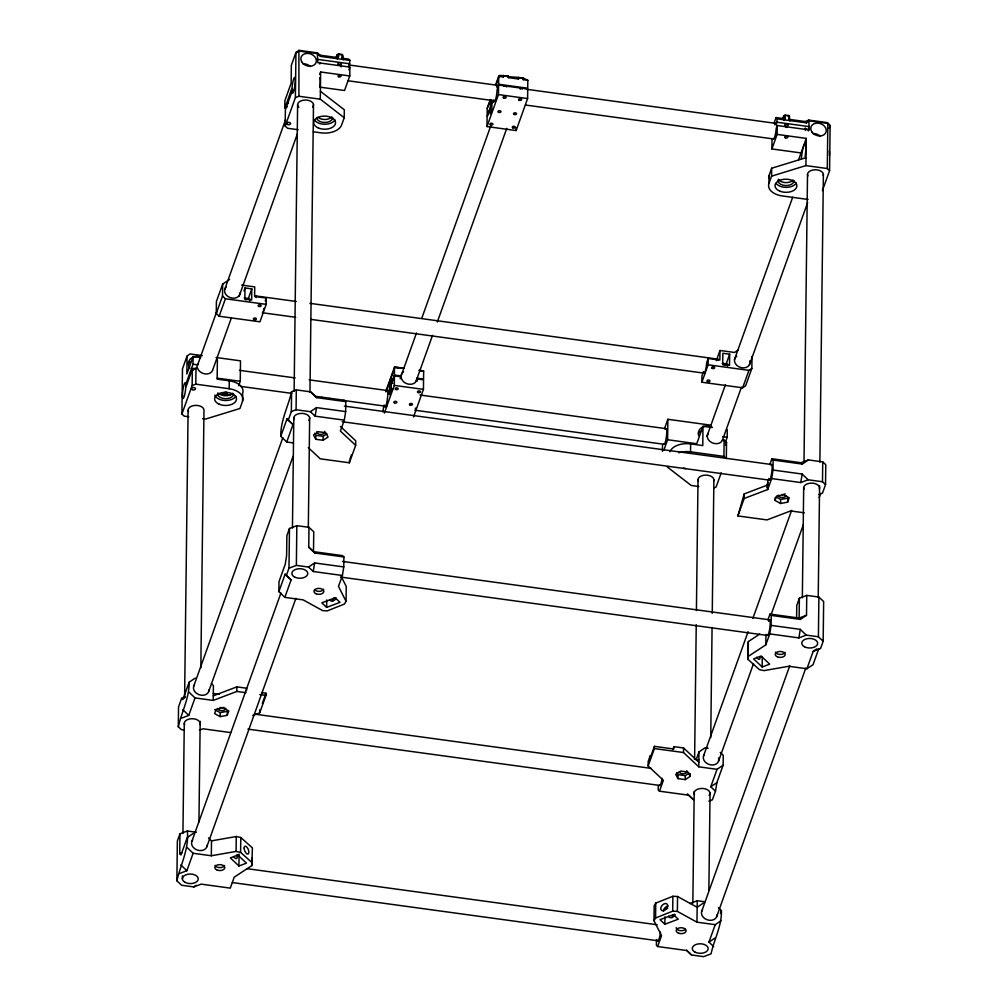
<?xml version="1.0" encoding="UTF-8"?>
<svg xmlns="http://www.w3.org/2000/svg" width="1007" height="1007" viewBox="0 0 1007 1007"><rect width="100%" height="100%" fill="white"/><g stroke="black" fill="none" stroke-linecap="round" stroke-linejoin="round"><path stroke-width="1.5" d="M188.787 416.76L184.205 416.143L181.927 413.99L182.468 368.877L187.063 356.075L190.008 353.935L202.256 355.609M184.218 730.012L181.348 729.622L178.302 726.764L178.541 706.901L181.625 698.317L185.313 696.92M208.499 837.962L211.508 840.858L236.267 836.515L240.786 837.509L252.392 847.869L251.888 865.567L234.203 877.185L230.288 888.124L201.148 884.133L193.785 886.915L181.638 885.254L176.88 880.785L177.358 841.072L179.963 833.796L187.34 830.989L196.441 832.235M193.357 833.406L187.226 837.534L180.97 854.993L179.724 853.659L179.963 833.796M187.063 356.075L186.849 373.987L193.105 356.541L200.695 357.586M182.38 878.985L182.418 875.838M182.934 833.368L184.281 723.265M184.596 698.09L188.108 410.227M181.927 413.99L192.148 385.492L192.337 369.279L197.599 368.159A7.943 6.218 19.7 0 0 205.05 373.899A7.943 6.218 19.7 0 0 212.615 370.211M176.88 880.785C180.731 864.207 189.228 848.486 187.34 830.989M178.302 726.764C181.675 711.848 189.492 697.675 189.127 682.205L195.257 678.076M192.337 369.279L186.081 386.726L186.119 383.428L193.004 364.232L193.105 356.541M192.148 385.492L195.799 384.171L196 367.933M198.945 822.002L200.179 721.327M200.834 667.855L203.98 409.874A7.943 4.771 0.7 0 0 194.615 405.431A7.943 4.771 0.7 0 0 188.485 411.536M241.63 285.094L254.733 286.882L254.62 296.473L266.276 298.059L266.2 304.366L259.944 321.812L219.148 316.236L216.266 313.454L216.404 301.534L222.673 284.087L229.533 279.455M187.101 847.504L193.117 853.269L211.319 855.761L211.508 840.858M189.001 692.174L195.006 697.927L213.22 700.419L213.408 685.528L211.394 683.589M217.386 359.864L217.147 379.148L229.294 380.81A17.383 10.435 0.7 0 1 242.637 393.309L242.536 401.239L239.93 408.502L205.579 419.063L202.52 418.648M216.266 313.454L222.522 296.008L222.673 284.087M220.143 716.619L214.617 713.573L216.178 709.218L223.277 707.896L228.803 710.942L227.242 715.31L220.143 716.619L220.193 712.654L214.667 709.608M242.536 401.239A17.383 10.435 0.7 0 0 229.193 388.74L229.294 380.81M227.242 715.31L227.292 711.332L220.193 712.654M238.697 385.656L240.258 381.301L240.509 360.846L216.027 357.498M213.22 700.419L236.821 691.444L236.872 686.875L246.589 688.209L246.551 690.588M252.216 862.76L240.61 852.4L236.091 851.406L236.267 836.515M244.991 287.939L244.865 299.054L251.662 299.985L251.8 288.871L244.991 287.939L243.958 290.847M238.936 865.995L230.351 857.888L237.866 855.044L246.451 863.15L238.936 865.995L239.074 854.074M240.61 852.4L240.786 837.509M249.635 300.778L249.66 298.651L244.223 297.908M251.888 865.567L251.977 858.128M252.757 715.524L259.693 712.88L259.73 709.834M259.693 712.88L265.961 695.434L265.986 693.244L261.505 692.627M278.876 591.613L279.002 581.643L285.258 564.197L286.617 555.6L286.869 535.737L289.475 528.474L296.838 525.667L308.985 527.328L313.756 531.784L313.504 551.647L314.75 552.981L343.89 556.959L343.765 566.928L342.405 575.488L338.49 586.401L346.056 601.33L344.47 604.024L327.351 610.859L322.681 610.632L303.094 599.857L284.843 597.365L278.876 591.613L285.132 574.166L291.099 579.919L284.843 597.365M292.823 442.866L286.731 442.023L280.777 436.283C280.424 420.8 288.203 406.601 291.589 391.685L296.31 389.885L310.634 391.849L316.651 397.639L345.791 401.629L345.665 411.599L344.306 420.158L340.391 431.059L355.647 445.346L349.391 462.792L320.251 458.814L308.268 447.586M298.198 129.727L287.574 128.267L285.17 126.114L285.371 109.901L291.627 92.455L291.665 89.145L284.78 108.341L284.88 100.65L291.136 83.203L291.35 65.291L295.945 52.49L298.89 50.35L317.343 52.88L320.818 56.455L349.958 60.433L348.913 66.575M291.099 579.919L286.378 575.45L288.984 568.187L289.475 528.474M286.731 442.023L292.999 424.576L288.279 420.12L291.35 411.548L291.589 391.685M285.17 126.114L295.391 97.616L295.945 52.49L299.482 51.143L317.935 53.673L320.818 56.455L317.343 52.88L317.822 62.698L349.87 67.091L349.769 75.966L344.545 90.504L320.012 87.156M292.445 528.046L293.792 417.93M294.12 391.194L297.606 104.904M295.391 97.616L298.928 96.269L298.89 50.35M291.35 411.548L296.071 409.748L296.31 389.885M288.984 568.187L296.36 565.38L296.838 525.667M308.318 527.681L309.665 417.578M309.967 392.403L313.492 104.539M314.75 552.981L308.746 547.179L308.985 527.328M315.783 439.291L313.492 435.011L318.502 431.726L325.79 432.72L328.081 437L323.071 440.286L315.783 439.291L315.833 435.314L314.688 433.174M313.378 131.804L320.969 132.836A17.383 10.435 0.7 0 0 341.612 124.981L344.218 117.718L320.302 99.189L320.629 71.988L349.769 75.966M323.071 440.286L323.121 436.321L326.872 433.853M326.646 607.397L321.799 602.841L335.18 597.793L340.026 602.35L326.646 607.397L326.734 599.945M338.579 53.95L338.188 54.051A2.983 1.787 0.7 0 0 336.892 55.171L336.854 58.205L338.541 56.984L338.579 53.95L342.304 54.617A2.983 1.787 0.7 0 1 342.72 55.977L342.682 58.998L342.028 54.416M344.218 117.718L344.318 109.788L320.39 91.272M346.056 601.33L346.244 586.426L341.423 576.935M349.391 462.792L349.416 460.614M355.647 445.346L355.698 440.789L340.442 426.49M382.899 411.926L383.843 405.33M404.159 368.058L394.517 367.114L394.429 375.057L391.295 383.78L391.358 378.229L389.696 382.874L389.545 394.794L391.22 390.137L391.282 384.573L394.417 375.85L401.214 376.782L401.453 378.468A7.943 6.218 19.7 0 0 408.905 384.208A7.943 6.218 19.7 0 0 416.47 380.52L416.76 378.909L423.557 379.84L423.431 389.369L413.525 416.999M384.397 413.008L394.303 385.391L394.417 375.85M419.264 370.135L423.657 371.105L423.557 379.047L416.76 378.116M493.82 99.907A7.943 1.284 -82.2 0 0 495.482 99.806A7.943 1.284 -82.2 0 0 497.093 89.988L498.578 85.054L527.718 89.031L527.605 98.56L516.125 130.558L486.998 126.567L487.111 117.039L490.233 108.315L490.17 113.867L491.831 109.222L491.945 100.285M490.346 99.567L487.212 108.303L487.124 116.246L490.245 107.522L491.152 99.63M486.998 126.567L498.465 94.582L498.578 85.054M498.591 84.248L498.692 76.305L499.472 75.437L508.296 76.028L508.271 77.627L518.479 79.012L518.492 77.426L523.212 78.068L527.819 80.296L527.731 88.238L498.591 84.248L497.131 87.533A7.943 1.284 -82.2 0 0 495.973 85.633M495.557 85.029L498.692 76.305L503.399 76.96L503.412 75.361M508.271 77.627L508.296 76.028M516.125 130.558L516.163 127.826M527.819 80.296L523.187 79.666L523.212 78.068M687.366 793.881L693.445 799.659L688.599 795.178L659.472 791.187L663.374 780.287L648.118 766L648.181 761.43L650.27 755.615L650.232 757.994L654.412 746.363L673.834 749.019L673.859 746.64L683.577 747.962L698.833 762.249M648.118 766L654.386 748.553L654.412 746.363M718.406 907.697L721.415 910.605C721.931 925.634 714.152 939.342 711.055 953.843L703.692 956.65L691.545 954.988L686.774 950.52L657.647 946.542L661.549 935.629L653.984 920.713L654.16 905.809L655.758 903.103L672.877 896.28L677.547 896.507L697.134 907.282L703.264 903.141M653.984 920.713L655.582 918.006L655.758 903.103M658.276 785.624L658.226 789.903L659.472 791.187M656.463 939.556L656.4 945.246L657.647 946.542M662.43 451.325L662.505 445.409M663.965 449.928L667.616 439.744L667.855 419.29L710.715 425.155M664.859 924.237L660.026 919.681L673.406 914.633L678.252 919.19L664.859 924.237L664.96 916.785M655.582 918.006L672.689 911.171L672.877 896.28M690.298 773.691L690.273 776.334L685.276 779.619L677.975 778.625L678.026 774.647L676.88 772.507M721.289 920.574L715.209 924.665L696.945 922.173L677.371 911.398L677.547 896.507M720.232 752.355L723.24 755.25L723.114 765.219L717.034 769.323L698.77 766.818L683.514 752.531L683.577 747.962M685.276 779.619L685.314 775.642L689.065 773.187M708.336 433.174A7.943 6.218 19.7 0 0 711.987 442.74A7.943 6.218 19.7 0 0 722.523 439.946L724.121 440.172L726.525 442.337L726.324 458.55L723.92 456.398L690.538 451.828L690.626 443.911L702.773 445.572L702.999 426.288L712.113 427.522M692.841 903.115L694.213 791.426M694.616 758.397L696.24 624.68M696.416 610.532L698.015 479.961M752.002 356.465L751.851 368.373L745.595 385.819L742.663 387.808L701.866 382.232L701.942 375.926L703.465 371.696A7.943 1.284 -82.2 0 0 705.013 371.923A7.943 1.284 -82.2 0 0 706.687 362.709L708.198 358.479L719.854 360.078L719.967 350.486L734.544 352.475L738.219 349.995M698.77 766.818L698.959 751.927L705.089 747.798L708.122 748.214M696.945 922.173L697.247 900.736L704.837 901.769M701.866 382.232L708.122 364.786L708.198 358.479M708.865 890.175L710.061 792.647M710.741 737.59L712.075 627.474M712.251 613.313L713.887 479.609M723.92 456.398L724.121 440.172M727.495 366.107L727.52 363.993L722.082 363.237M725.606 441.721L727.192 437.29L727.281 429.599M729.66 354.2L729.521 365.327L722.724 364.396L722.862 353.268L729.66 354.2L726.009 364.383M804.278 512.815L790.621 510.939L767.019 519.914L737.879 515.936L744.198 493.921L767.8 484.946L766.755 487.854M737.879 515.936L744.148 498.49L744.198 493.921M818.792 648.684L813.064 664.67L806.934 668.761L788.72 666.282L763.961 670.624L759.442 669.63L747.836 659.27L748.339 641.572L759.706 634.095M747.836 659.27L748.339 641.572M762.173 666.986L753.601 658.88L761.116 656.035L769.688 664.142L762.173 666.986L762.299 656.564M808.105 199.462L782.301 195.937A17.383 10.435 0.7 0 1 768.958 183.438L769.058 175.508L771.664 168.245L806.015 157.684M748.163 656.463L765.836 644.845L765.962 634.423M744.148 498.49L767.737 489.515L767.85 479.911M768.958 183.438L771.563 176.162L771.664 168.245M801.031 152.938L771.903 148.96L772.029 138.727M765.836 644.845L769.763 633.907L771.11 625.385L771.236 615.415L769.99 614.081L767.913 619.897M767.737 489.515L771.664 478.577L773.011 470.042L773.137 460.073L771.891 458.751L769.801 464.567M771.903 148.96L777.114 134.409L777.228 125.535L809.276 129.916L808.785 120.085L805.21 121.545L788.695 119.292L789.929 120.613L788.758 118.549L788.796 115.528L784.957 115.163A2.983 1.787 0.7 0 0 783.66 116.283L782.867 118.499L784.101 119.82L785.309 118.083L785.347 115.05M774.71 124.805A7.943 1.284 -82.2 0 1 776.271 125.019L777.303 118.889L776.07 117.567L774.106 123.03M775.038 500.429L776.598 496.061L783.698 494.739L789.224 497.785L787.663 502.153L780.563 503.475L775.038 500.429L775.063 497.773M783.66 116.283L783.622 119.304L785.309 118.083M780.563 503.475L780.614 499.497L776.183 497.055M787.663 502.153L787.701 498.175L780.614 499.497M796.613 617.694L796.764 605.471L799.369 598.208L806.745 595.401L818.892 597.063L823.65 601.531L823.172 641.245L820.567 648.521L813.19 651.315L806.934 668.761M799.369 598.208L799.13 618.059L800.376 619.393L806.506 615.264L806.745 595.401M771.563 176.162L805.915 165.601L806.255 138.4L777.114 134.409M802.34 597.78L803.687 487.665M804.001 462.503L807.513 174.639M818.225 597.428L819.585 485.739M819.874 462.15L823.386 174.287M823.172 641.245L818.401 636.776L818.892 597.063M818.792 494.563L822.48 493.14L825.539 484.606L822.492 481.749L822.732 461.886L808.407 459.922L801.031 462.729L771.891 458.751M822.417 190.625L829.579 170.674L827.288 168.534L827.842 123.408L827.238 122.615L808.785 120.085L806.443 122.867L777.303 118.889M825.539 484.606L825.778 464.743L822.732 461.886M829.579 170.674L830.12 125.548L827.238 122.615M392.692 389.256L389.621 388.84L387.745 394.467A7.943 1.284 -82.2 0 1 386.21 404.814A7.943 1.284 -82.2 0 1 384.435 405.255M789.375 119.178L789.45 120.11L789.488 117.076A2.983 1.787 0.7 0 0 789.085 115.729L788.796 115.528M344.306 420.158L315.166 416.168L316.525 407.608L345.665 411.599M342.405 575.488L313.265 571.51L314.625 562.951L343.765 566.928M708.878 801.144L712.415 799.81L715.486 791.225L716.858 782.666L723.114 765.219M771.664 478.577L800.792 482.554L802.151 474.033L773.011 470.042M769.763 633.907L798.903 637.897L800.25 629.362L771.11 625.385M319.584 55.133L336.099 57.386L337.332 58.708L337.559 57.386M783.887 118.864L784.101 119.82L784.327 118.486M245.293 299.645L247.067 299.507M400.22 378.783L401.503 374.377A7.943 6.218 19.7 0 1 403.555 371.81M723.152 364.987L723.869 364.333L725.027 365.038M196.604 367.782L216.795 311.465M224.737 289.324L285.61 119.569M219.148 316.236L225.404 298.789L222.522 296.008M212.704 369.947L231.232 318.288M239.175 296.146L297.405 133.767M319.76 74.405L320.629 71.988M248.15 299.041L251.8 288.871M336.099 57.386L336.892 55.171M342.607 58.079L343.16 59.514L341.927 58.192L342.72 55.977M265.269 300.879L266.276 298.059M348.875 69.861L349.87 67.091M189.127 682.205L182.871 699.651L181.625 698.317M280.777 436.283L287.033 418.836L292.999 424.576M193.722 686.182L282.841 437.68M181.361 718.23L188.75 715.373L195.006 697.927M208.688 691.519L293.037 456.335M191.821 841.5L280.94 592.997M179.485 873.522L186.861 870.715L193.117 853.269M206.787 846.837L295.907 598.334M262.336 703.427L265.986 693.244M349.933 459.154L351.493 454.799M385.656 391.836L394.517 367.114L403.719 368.373M490.686 99.92L487.212 108.303M496.375 84.072L498.956 76.872M386.31 391.308L395.096 366.825M491.907 103.255L492.813 100.75M400.597 377.323L416.495 332.965M421.807 318.187L490.736 125.976M416.092 381.187L432.532 335.356M437.302 322.051L506.773 128.355M664.431 428.856L667.855 419.29M777.228 125.535L776.221 128.304A7.943 1.284 -82.2 0 1 774.773 136.851A7.943 1.284 -82.2 0 1 773.149 138.362M716.317 360.67L719.967 350.486M808.357 130.885L809.313 126.63L777.266 122.25M702.999 426.288L696.743 443.735L667.616 439.744M798.425 160.214L806.255 138.4M706.914 436.383L725.443 384.712M734.443 359.625L792.673 197.246M829.101 128.393L830.12 125.548L827.842 123.408L809.389 120.89L806.443 122.867L805.21 121.545M722.409 440.248L741.467 387.103M749.409 364.962L807.639 202.596M742.663 387.808L748.918 370.362L751.851 368.373M725.506 445.195L726.525 442.337M721.213 472.799L716.103 487.048L713.749 487.954M766.78 485.462L767.825 482.554M672.814 749.548L673.859 746.64M696.378 759.127L698.959 751.927M703.553 755.905L748.113 631.653M752.884 618.336L791.615 510.36M718.52 761.242L753.526 663.613M771.035 614.811L803.397 524.571M715.486 791.225L710.778 786.769L717.034 769.323M819.132 497.71L820.692 493.342M701.728 911.234L789.79 665.69M716.694 916.571L805.814 668.069M713.661 946.58L708.953 942.111L715.209 924.665M720.37 913.513L721.415 910.605M337.118 57.764L337.332 58.708L338.151 57.084M784.101 119.82L784.919 118.184M523.187 79.666L523.753 78.76M337.332 58.708L338.541 56.984M773.137 460.073L802.277 464.063L808.407 459.922M710.778 786.769L716.858 782.666M708.953 942.111L715.033 938.021M296.36 565.38L308.494 567.042L314.625 562.951M193.785 886.915L196.239 885.279M813.19 651.315L816.866 648.86M296.071 409.748L310.32 411.687L316.525 407.608M508.598 76.683L518.492 77.426M213.283 695.85L236.872 686.875M179.724 853.659L182.179 852.728M806.506 615.264L799.13 618.059L769.99 614.081M689.871 903.531L697.247 900.736M800.792 482.554L808.155 479.785L822.492 481.749M199.361 730.188L203.049 728.804L230.653 732.58M798.903 637.897L806.267 635.115L818.401 636.776M665.048 909.334L667.729 908.327M211.319 855.761L236.091 851.406M672.689 911.171L677.371 911.398M341.927 58.192L348.724 59.123L349.958 60.433M776.07 117.567L782.867 118.499M317.86 59.413L349.92 63.793M348.623 64.939L496.829 85.217M526.397 89.258L775.44 123.32M805.26 127.939A7.943 1.284 -82.2 0 1 805.399 129.009L808.319 129.399M498.465 94.582L527.605 98.56M348.044 80.774L494.689 100.826M525.478 105.03L773.3 138.928M490.308 101.959L493.38 102.374M298.928 96.269L320.302 99.189M805.915 165.601L827.288 168.534M255.476 295.894L296.272 301.471M309.942 303.334L717.966 359.147M225.404 298.789L266.2 304.366M708.122 364.786L748.918 370.362M262.676 312.787L295.68 317.293M310.911 319.383L704.938 373.27M419.063 370.475L423.657 371.105M394.429 375.057L401.227 375.989M389.696 382.874L392.768 383.302M394.303 385.391L423.431 389.369M239.452 370.324L295.152 377.94M309.162 379.853L387.317 390.54M420.007 395.008L665.929 428.642M193.004 364.232L197.649 364.874A7.943 6.218 19.7 0 1 198.442 363.439M722.56 436.66L727.192 437.29M217.26 378.154L240.258 381.301M315.405 396.317L344.545 400.295L345.791 401.629M240.434 386.361L291.791 393.385M315.141 396.582L318.25 396.997M321.371 397.425L324.481 397.853M329.151 398.495L332.26 398.923M343.16 400.408L386.738 406.362M414.758 410.201L663.789 444.263M195.799 384.171L229.193 388.74M344.356 406.098L771.702 464.542M219.715 393.737L230.452 395.21M342.216 421.706L769.562 480.163M698.833 486.519L691.205 485.475L667.276 466.958M315.833 435.314L323.121 436.321M771.236 615.415L800.376 619.393M342.556 561.428L769.373 619.796M340.416 577.036L767.233 635.417M236.821 691.444L246.023 692.703M259.819 694.591L265.961 695.434M654.386 748.553L683.514 752.531M213.308 693.471L219.287 694.289M694.377 759.253L698.858 759.87M255.048 714.19L651.315 768.391M678.026 774.647L685.314 775.642M247.923 729.118L660.063 785.485M246.602 868.613L657.193 924.766M232.365 882.573L658.163 940.802M310.32 411.687L315.166 416.168M308.746 547.179L313.504 551.647L342.644 555.637L343.89 556.959M308.494 567.042L313.265 571.51M802.151 474.033L808.155 479.785M800.25 629.362L806.267 635.115M686.535 950.193L691.545 954.988M182.745 709.62L188.75 715.373M180.845 864.963L186.861 870.715M310.634 391.849L316.651 397.639M287.033 418.836L288.279 420.12M285.132 574.166L286.378 575.45M801.031 462.729L802.277 464.063M502.38 75.84L503.399 76.96M517.573 77.917L518.479 79.012M788.758 118.549L789.929 120.613L789.513 119.644M341.99 57.449L343.16 59.514L342.745 58.532M690.273 776.334L687.982 772.054L680.694 771.06L675.697 774.345L677.975 778.625M789.047 118.75L789.929 120.613M342.267 57.651L343.16 59.514M387.821 393.863L387.745 393.674A7.943 1.284 -82.2 0 0 386.373 391.421M805.399 129.009L805.436 130.495M319.785 62.585L319.823 64.07M207.077 845.225A7.943 6.218 19.7 0 1 197.221 850.034A7.943 6.218 19.7 0 1 192.614 840.065M660.466 932.117A7.943 1.284 -82.2 0 1 657.584 940.186M716.984 914.96A7.943 6.218 19.7 0 1 707.128 919.769A7.943 6.218 19.7 0 1 702.521 909.799M717.236 359.587A7.943 1.284 -82.2 0 1 718.218 359.726M255.086 296.373A7.943 1.284 -82.2 0 1 256.206 297.581M323.7 589.221A4.972 2.983 0.7 0 1 319.483 591.336A4.972 2.983 0.7 0 1 314.574 589.775M332.549 601.38A4.166 2.744 -48.2 0 1 334.311 597.793M336.237 598.02A4.179 2.794 -46.6 0 1 332.713 600.99A4.179 2.794 -46.6 0 1 329.805 599.643M224.624 865.479A4.972 2.983 0.7 0 1 219.765 867.593A4.972 2.983 0.7 0 1 215.032 865.303M236.947 854.905A4.179 1.825 69.3 0 1 236.544 858.593A4.179 1.825 69.3 0 1 233.825 856.554M685.452 929.285A4.972 2.983 0.7 0 1 679.826 930.569A4.972 2.983 0.7 0 1 676.226 927.623M675.055 914.633A4.179 2.794 -46.6 0 1 671.531 917.604A4.179 2.794 -46.6 0 1 668.635 916.257M672.047 917.566A4.166 2.744 -48.2 0 1 674.526 914.23M663.5 910.957A4.179 2.794 -46.6 0 1 667.968 906.061M768.643 621.294A7.943 1.284 -82.2 0 1 769.977 626.795A7.943 1.284 -82.2 0 1 767.082 634.851M785.045 652.322A4.972 2.983 0.7 0 1 780.173 654.437A4.972 2.983 0.7 0 1 775.44 652.146M760.021 656.551A4.179 1.825 69.3 0 1 759.177 659.308A4.179 1.825 69.3 0 1 756.685 657.181M662.102 778.298A7.943 1.284 -82.2 0 1 659.409 784.856M770.972 464.982A7.943 1.284 -82.2 0 1 771.589 473.529A7.943 1.284 -82.2 0 1 768.832 478.463M718.557 757.956A7.943 6.218 19.7 0 1 709.948 764.728A7.943 6.218 19.7 0 1 704.346 754.47M208.978 689.908A7.943 6.218 19.7 0 1 199.122 694.717A7.943 6.218 19.7 0 1 194.515 684.747M294.157 419.554A7.943 4.771 0.7 0 1 302.364 413.399A7.943 4.771 0.7 0 1 308.797 420.372M324.72 432.569A3.978 2.392 0.7 0 1 319.999 434.357A3.978 2.392 0.7 0 1 316.953 431.5M324.619 431.336A3.978 2.392 0.7 0 1 324.808 431.953M804.064 489.289A7.943 4.771 0.7 0 1 811.227 483.121A7.943 4.771 0.7 0 1 819.396 488.949M786.064 495.658A3.978 2.392 0.7 0 1 781.86 497.508A3.978 2.392 0.7 0 1 778.21 495.217M785.158 493.782A3.978 2.392 0.7 0 1 782.414 494.538M184.659 724.889A7.943 4.771 0.7 0 1 191.821 718.708A7.943 4.771 0.7 0 1 199.99 724.537M225.732 708.198A3.978 2.392 0.7 0 1 221.955 710.678A3.978 2.392 0.7 0 1 217.789 708.374M223.957 707.329A3.978 2.392 0.7 0 1 219.992 707.418M694.49 794.611A7.943 4.771 0.7 0 1 702.685 788.443A7.943 4.771 0.7 0 1 709.117 795.429M686.812 770.67A3.978 2.392 0.7 0 1 684.244 773.653A3.978 2.392 0.7 0 1 679.247 772.067M240.069 292.836A7.943 6.218 19.7 0 1 229.734 297.443A7.943 6.218 19.7 0 1 226.185 287.058M263.935 308.318A7.943 1.284 -82.2 0 1 263.519 310.08M263.091 311.503A7.943 1.284 -82.2 0 1 262.261 312.976M749.737 360.871A7.943 6.218 19.7 0 1 741.127 367.643A7.943 6.218 19.7 0 1 735.525 357.384M736.092 356.78A7.943 6.218 19.7 0 1 736.772 356.239M519.448 77.954A2.983 1.787 0.7 0 1 523.199 79.138M503.21 76.016A2.983 1.787 0.7 0 1 506.823 76.217M489.692 104.313A1.989 1.196 0.7 0 1 489.906 103.708M520.166 89.094A1.485 0.894 0.7 0 1 520.556 89.12M503.638 86.061A1.989 1.196 0.7 0 1 505.136 85.91M506.043 86.187A1.989 1.196 0.7 0 1 506.697 87.017M519.637 88.05A1.989 1.196 0.7 0 1 522.243 89.145M419.655 370.79A1.989 1.196 0.7 0 1 420.574 371.08M417.175 381.225A1.989 1.196 0.7 0 1 417.351 380.936M396.292 367.756A1.989 1.196 0.7 0 1 398.231 368.033M415.564 408.036A7.943 1.284 -82.2 0 1 415.35 408.792M829.29 151.113A7.943 1.284 -82.2 0 1 829.403 155.481M812.825 133.591A7.943 6.218 19.7 0 1 820.315 136.26M784.831 116.434A1.787 1.07 0.7 0 1 784.982 116.17M786.958 115.629A1.787 1.07 0.7 0 1 788.28 116.359M768.693 178.226A17.383 10.435 0.7 0 1 769.058 175.508M796.298 183.085A10.926 6.558 0.7 0 1 786.543 187.352A10.926 6.558 0.7 0 1 776.133 183.513M793.957 180.618A7.943 4.771 0.7 0 1 785.372 185.54A7.943 4.771 0.7 0 1 778.247 179.724M807.891 175.948A7.943 4.771 0.7 0 1 815.053 169.768A7.943 4.771 0.7 0 1 823.222 175.596M793.126 180.064A7.943 4.771 0.7 0 1 785.41 182.582A7.943 4.771 0.7 0 1 778.487 179.246M785.976 127.398A1.485 0.894 0.7 0 1 786.744 127.373M801.345 158.917A10.926 1.775 -82.2 0 1 804.769 144.24A10.926 1.775 -82.2 0 1 805.071 156.664M235.89 396.242A10.926 6.558 0.7 0 1 224.699 400.484A10.926 6.558 0.7 0 1 214.843 395.034M233.536 393.775A7.943 4.771 0.7 0 1 224.964 398.696A7.943 4.771 0.7 0 1 217.827 392.881M193.445 370.098A1.485 0.894 0.7 0 1 192.664 368.612A1.485 0.894 0.7 0 1 195.182 368.952M232.705 393.221A7.943 4.771 0.7 0 1 218.96 393.523M189.807 368.235A10.926 8.559 19.7 0 1 199.222 356.39M188.46 363.565A10.926 8.559 19.7 0 1 190.172 361.991M191.834 372.867A1.989 1.196 0.4 0 1 191.783 372.25M302.931 63.856A7.943 6.218 19.7 0 1 310.408 66.525M338.478 54.844A1.787 1.07 0.7 0 1 341.008 54.781M334.979 119.971A10.926 6.558 0.7 0 1 325.248 124.251A10.926 6.558 0.7 0 1 314.813 120.437M332.612 117.517A7.943 4.771 0.7 0 1 325.072 122.464A7.943 4.771 0.7 0 1 316.739 117.869M287.461 104.275A1.485 0.894 0.7 0 1 288.417 103.155M298.878 107.334A7.943 4.771 0.7 0 1 305.146 100.033A7.943 4.771 0.7 0 1 312.623 107.032M331.781 116.963A7.943 4.771 0.7 0 1 318.036 117.278M340.92 66.676A1.485 0.894 0.7 0 1 341.083 66.877M319.609 77.879A10.926 1.775 -82.2 0 1 319.836 87.42M286.857 107.359A1.989 1.196 0.4 0 1 287.36 106.503M669.982 451.765A17.383 10.435 0.7 0 1 690.626 443.911M665.64 429.146A7.943 1.284 -82.2 0 1 666.407 436.673A7.943 1.284 -82.2 0 1 663.651 443.697M678.756 452.722A17.383 10.435 0.7 0 1 690.538 451.828M686.019 468.545A10.926 6.558 0.7 0 1 683.237 468.167M724.511 441.356A1.485 0.894 0.7 0 1 724.587 441.582M698.38 481.27A7.943 4.771 0.7 0 1 705.555 475.103A7.943 4.771 0.7 0 1 713.724 480.931M698.669 435.716A10.926 8.559 19.7 0 1 711.886 426.804M698.354 433.3A10.926 8.559 19.7 0 1 702.307 430.644M804.392 646.721A7.943 4.771 0.7 0 0 817.495 644.279A7.943 4.771 0.7 0 0 807.287 638.665A7.943 4.771 0.7 0 0 804.392 646.721M184.986 882.308A7.943 4.771 0.7 0 0 198.089 879.879A7.943 4.771 0.7 0 0 187.881 874.252A7.943 4.771 0.7 0 0 184.986 882.308M294.497 576.986A7.943 4.771 0.7 0 0 307.588 574.544A7.943 4.771 0.7 0 0 297.38 568.917A7.943 4.771 0.7 0 0 294.497 576.986M694.893 952.043A7.943 4.771 0.7 0 0 707.997 949.614A7.943 4.771 0.7 0 0 697.788 943.987A7.943 4.771 0.7 0 0 694.893 952.043M316.324 593.878A4.972 2.983 0.7 0 0 323.851 591.436A4.972 2.983 0.7 0 0 316.488 588.717A4.972 2.983 0.7 0 0 316.324 593.878M217.248 870.124A4.972 2.983 0.7 0 0 224.775 867.682A4.972 2.983 0.7 0 0 217.411 864.963A4.972 2.983 0.7 0 0 217.248 870.124M244.16 848.045A4.166 1.888 68.2 0 0 247.634 854.074A4.166 1.888 68.2 0 0 247.709 848.284A4.166 1.888 68.2 0 0 244.16 848.045M678.592 933.225A4.972 2.983 0.7 0 0 686.119 930.783A4.972 2.983 0.7 0 0 678.756 928.064A4.972 2.983 0.7 0 0 678.592 933.225M664.179 910.479A4.166 2.744 -48.2 0 0 667.238 904.273A4.166 2.744 -48.2 0 0 661.259 906.665A4.166 2.744 -48.2 0 0 664.179 910.479M777.668 656.979A4.972 2.983 0.7 0 0 785.196 654.537A4.972 2.983 0.7 0 0 777.819 651.806A4.972 2.983 0.7 0 0 777.668 656.979M253.877 319.559A1.485 0.894 0.7 0 0 256.332 319.093A1.485 0.894 0.7 0 0 254.419 318.048A1.485 0.894 0.7 0 0 253.877 319.559M258.61 306.342A1.485 0.894 0.7 0 0 261.065 305.876A1.485 0.894 0.7 0 0 259.151 304.831A1.485 0.894 0.7 0 0 258.61 306.342M707.455 381.565A1.485 0.894 0.7 0 0 709.91 381.112A1.485 0.894 0.7 0 0 707.997 380.054A1.485 0.894 0.7 0 0 707.455 381.565M712.188 368.348A1.485 0.894 0.7 0 0 714.643 367.895A1.485 0.894 0.7 0 0 712.729 366.838A1.485 0.894 0.7 0 0 712.188 368.348M514.036 114.383A1.485 0.894 0.7 0 0 516.49 113.929A1.485 0.894 0.7 0 0 514.577 112.872A1.485 0.894 0.7 0 0 514.036 114.383M498.49 112.255A1.485 0.894 0.7 0 0 500.945 111.802A1.485 0.894 0.7 0 0 499.031 110.745A1.485 0.894 0.7 0 0 498.49 112.255M519.121 100.171A1.485 0.894 0.7 0 0 521.588 99.718A1.485 0.894 0.7 0 0 519.675 98.661A1.485 0.894 0.7 0 0 519.121 100.171M503.588 98.044A1.485 0.894 0.7 0 0 506.043 97.591A1.485 0.894 0.7 0 0 504.129 96.534A1.485 0.894 0.7 0 0 503.588 98.044M490.434 124.78A1.485 0.894 0.7 0 0 492.889 124.327A1.485 0.894 0.7 0 0 490.975 123.269A1.485 0.894 0.7 0 0 490.434 124.78M512.777 127.839A1.485 0.894 0.7 0 0 515.232 127.373A1.485 0.894 0.7 0 0 513.318 126.328A1.485 0.894 0.7 0 0 512.777 127.839M409.937 404.99A1.485 0.894 0.7 0 0 412.392 404.537A1.485 0.894 0.7 0 0 410.478 403.48A1.485 0.894 0.7 0 0 409.937 404.99M394.404 402.863A1.485 0.894 0.7 0 0 396.859 402.41A1.485 0.894 0.7 0 0 394.945 401.352A1.485 0.894 0.7 0 0 394.404 402.863M395.65 389.419A1.485 0.894 0.7 0 0 398.117 388.966A1.485 0.894 0.7 0 0 396.192 387.909A1.485 0.894 0.7 0 0 395.65 389.419M417.993 392.478A1.485 0.894 0.7 0 0 420.448 392.013A1.485 0.894 0.7 0 0 418.534 390.955A1.485 0.894 0.7 0 0 417.993 392.478M811.755 131.791A7.943 6.218 19.7 0 0 825.211 133.629A7.943 6.218 19.7 0 0 818.603 123.181A7.943 6.218 19.7 0 0 811.755 131.791M779.733 191.103A10.926 6.558 0.7 0 0 796.852 186.383A10.926 6.558 0.7 0 0 781.294 179.787A10.926 6.558 0.7 0 0 779.733 191.103M785.284 125.749A1.787 1.07 0.7 0 0 788.229 125.195A1.787 1.07 0.7 0 0 785.926 123.937A1.787 1.07 0.7 0 0 785.284 125.749M785.334 137.783A1.485 0.894 0.7 0 0 787.789 137.33A1.485 0.894 0.7 0 0 785.875 136.272A1.485 0.894 0.7 0 0 785.334 137.783M184.482 395.524A7.943 1.284 -82.2 0 0 185.364 382.811A7.943 1.284 -82.2 0 0 182.531 393.447A7.943 1.284 -82.2 0 0 184.482 395.524M219.312 404.26A10.926 6.558 0.7 0 0 236.431 399.54A10.926 6.558 0.7 0 0 220.873 392.944A10.926 6.558 0.7 0 0 219.312 404.26M192.199 389.608A1.989 1.196 0.7 0 0 195.471 389.004A1.989 1.196 0.7 0 0 192.916 387.594A1.989 1.196 0.7 0 0 192.199 389.608M224.838 393.775A1.485 0.894 0.7 0 0 227.292 393.322A1.485 0.894 0.7 0 0 225.379 392.264A1.485 0.894 0.7 0 0 224.838 393.775M293.981 90.202A7.943 1.284 -82.2 0 0 294.862 77.476A7.943 1.284 -82.2 0 0 292.03 88.112A7.943 1.284 -82.2 0 0 293.981 90.202M301.848 62.056A7.943 6.218 19.7 0 0 315.304 63.894A7.943 6.218 19.7 0 0 308.696 53.447A7.943 6.218 19.7 0 0 301.848 62.056M318.426 128.015A10.926 6.558 0.7 0 0 335.507 123.257A10.926 6.558 0.7 0 0 319.911 116.699A10.926 6.558 0.7 0 0 318.426 128.015M338.503 64.649A1.787 1.07 0.7 0 0 341.449 64.096A1.787 1.07 0.7 0 0 339.158 62.837A1.787 1.07 0.7 0 0 338.503 64.649M287.31 124.415A1.989 1.196 0.7 0 0 290.582 123.798A1.989 1.196 0.7 0 0 288.027 122.401A1.989 1.196 0.7 0 0 287.31 124.415M338.553 76.683A1.485 0.894 0.7 0 0 341.008 76.23A1.485 0.894 0.7 0 0 339.095 75.173A1.485 0.894 0.7 0 0 338.553 76.683"/></g></svg>
